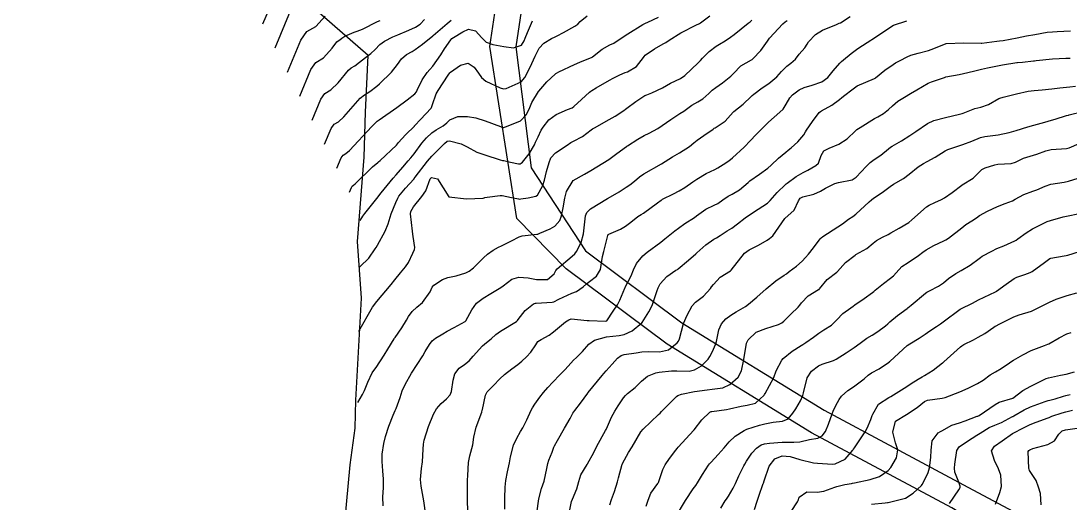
# Model space of a CAD drawing. Header units: metres. Extents: x 307586 to 320046, y 7427249 to 7434250.
# Drawn here: x 319099.4 to 319218, y 7427565.2 to 7427619.6 of the extents above; entities that cross this region are included whole.
import ezdxf

# ---------------------------------------------------------------- set-up
doc = ezdxf.new("R2010")
doc.units = ezdxf.units.M
doc.header["$MEASUREMENT"] = 0
for name, color, linetype in [('Area', 45, 'Continuous'), ('Curvas de Nivel 1m', 11, 'Continuous'), ('Curvas de Nivel 5m', 15, 'Continuous'), ('Vias Secundárias', 230, 'Continuous')]:
    doc.layers.add(name, color=color, linetype=linetype)

msp = doc.modelspace()

# ---------------------------------------------------------------- linework, layer by layer
at = {"layer": 'Area'}
msp.add_polyline3d([(319139.44, 7427465.35, 849.52), (319138.67, 7427473.08, 847.02), (319138.58, 7427475.41, 846.11), (319138.22, 7427482.55, 844.03), (319137.98, 7427487.25, 842.47), (319137.3, 7427496.83, 842.06), (319136.06, 7427514.93, 836.8), (319135.82, 7427518.04, 836.03), (319135.47, 7427524.43, 833.85), (319134.72, 7427538.8, 830.86), (319134.42, 7427541.8, 830.4), (319134.77, 7427543.48, 830.56), (319135.13, 7427553.56, 832.86), (319136.63, 7427569.49, 834.08), (319137.17, 7427573.61, 834.06), (319137.25, 7427576.78, 834.16), (319137.89, 7427588.3, 832.59), (319137.43, 7427594.72, 831.4), (319138.2, 7427604.25, 829.44), (319138.36, 7427609.34, 828.3), (319138.64, 7427615.73, 826.75), (319099.41, 7427649.9, 804.02)], dxfattribs=at)
at = {"layer": 'Curvas de Nivel 1m', "flags": 128}
for points, elevation in [([(319126.74, 7427619.3), (319128.77, 7427624.01)], 822), ([(319128.14, 7427616.59), (319129.88, 7427620.79)], 823), ([(319129.54, 7427613.87), (319131.02, 7427617.47), (319131.7, 7427618.44), (319132.74, 7427619.01), (319133.8, 7427620.17)], 824), ([(319136.52, 7427600.29), (319136.75, 7427600.83), (319136.85, 7427600.97), (319137, 7427601.07), (319137.19, 7427601.23), (319139.13, 7427603.15), (319139.74, 7427603.65), (319139.82, 7427603.72), (319139.99, 7427603.88), (319141.84, 7427605.61), (319141.95, 7427605.74), (319142.05, 7427605.85), (319142.89, 7427606.81), (319143.87, 7427607.77), (319143.9, 7427607.8), (319143.93, 7427607.83), (319144.55, 7427608.49), (319145.76, 7427609.8), (319145.81, 7427609.88), (319145.9, 7427610.19), (319146.33, 7427611.4), (319146.55, 7427611.8), (319147.68, 7427613.53), (319147.86, 7427613.78), (319147.94, 7427613.86), (319149.09, 7427614.63), (319149.95, 7427614.89), (319150.62, 7427614.42), (319151.13, 7427613.74), (319151.47, 7427613.27), (319151.93, 7427612.84), (319153.56, 7427612.08), (319153.93, 7427611.98), (319154.23, 7427612.01), (319155.93, 7427612.77), (319156.36, 7427613.25), (319156.57, 7427613.67), (319157.14, 7427614.85), (319157.54, 7427615.67), (319157.67, 7427615.96), (319157.98, 7427616.56), (319158.52, 7427617.12), (319159.38, 7427617.65), (319159.78, 7427617.86), (319160, 7427617.98), (319160.72, 7427618.35), (319162.01, 7427619.04), (319162.33, 7427619.29), (319162.62, 7427619.6), (319163.41, 7427620.21)], 829), ([(319137.67, 7427591.83), (319137.69, 7427591.85), (319137.73, 7427591.9), (319138.72, 7427592.85), (319139.43, 7427593.88), (319139.54, 7427594.05), (319139.71, 7427594.32), (319140.56, 7427595.87), (319140.89, 7427596.71), (319141.26, 7427597.86), (319141.77, 7427599.11), (319142, 7427599.62), (319142.12, 7427599.85), (319142.86, 7427600.76), (319143.8, 7427601.77), (319143.83, 7427601.8), (319143.85, 7427601.83), (319143.96, 7427601.98), (319145.34, 7427603.81), (319145.83, 7427604.36), (319146.57, 7427605.06), (319147.29, 7427605.79), (319147.59, 7427606.04), (319147.85, 7427606.1), (319149.16, 7427605.77), (319149.84, 7427605.43), (319150.92, 7427604.83), (319151.83, 7427604.53), (319153.58, 7427603.96), (319153.82, 7427603.89), (319153.98, 7427603.86), (319154.72, 7427603.7), (319155.65, 7427603.51), (319155.82, 7427603.51), (319155.94, 7427603.56), (319156.08, 7427603.68), (319156.86, 7427604.64), (319157.43, 7427605.66), (319157.56, 7427605.95), (319157.86, 7427606.56), (319158.21, 7427607.31), (319158.41, 7427607.65), (319159.07, 7427608.46), (319159.89, 7427609.06), (319161.19, 7427609.62), (319161.69, 7427609.82), (319161.9, 7427609.96), (319162.76, 7427610.75), (319163.67, 7427611.59), (319163.81, 7427611.71), (319163.92, 7427611.78), (319164.42, 7427612.08), (319165.94, 7427612.97), (319166.32, 7427613.17), (319167.09, 7427613.55), (319167.68, 7427613.81), (319167.95, 7427613.91), (319168.98, 7427614.5), (319169.76, 7427615.52), (319169.84, 7427615.64), (319169.97, 7427615.76), (319171, 7427616.49), (319171.99, 7427617.04), (319172.28, 7427617.2), (319172.68, 7427617.48), (319174, 7427618.3), (319175.75, 7427619.19), (319176.01, 7427619.3), (319176.1, 7427619.36), (319176.2, 7427619.44), (319177.25, 7427620.21)], 831), ([(319140.33, 7427564.84), (319140.32, 7427565.87), (319140.38, 7427566.86), (319140.38, 7427567.87), (319140.32, 7427568.79), (319140.23, 7427569.87), (319140.24, 7427570.69), (319140.43, 7427571.87), (319140.62, 7427572.69), (319140.98, 7427573.86), (319141.48, 7427575.09), (319141.71, 7427575.62), (319141.81, 7427575.85), (319142.25, 7427577.09), (319142.5, 7427577.84), (319142.82, 7427578.54), (319143.53, 7427579.83), (319144.81, 7427581.81), (319145.09, 7427582.27), (319145.57, 7427583.08), (319145.89, 7427583.49), (319146.26, 7427583.79), (319147.07, 7427584.3), (319147.59, 7427584.6), (319148.36, 7427585), (319149.6, 7427585.66), (319149.69, 7427585.76), (319150.37, 7427587), (319150.91, 7427587.74), (319151.64, 7427588.33), (319152.53, 7427588.84), (319153.65, 7427589.5), (319153.91, 7427589.71), (319154.89, 7427590.46), (319155.67, 7427590.7), (319156.73, 7427590.61), (319157.66, 7427590.42), (319158.9, 7427590.41), (319159.67, 7427591.06), (319159.87, 7427591.45), (319160.02, 7427591.63), (319161.7, 7427593.05), (319161.99, 7427593.32), (319162.21, 7427593.6), (319162.72, 7427594.59), (319162.98, 7427595.6), (319163.06, 7427596.27), (319163.21, 7427597.6), (319163.35, 7427598), (319163.76, 7427598.41), (319165.7, 7427599.56), (319165.75, 7427599.59), (319165.77, 7427599.6), (319167, 7427600.33), (319167.79, 7427600.84), (319168.21, 7427601.13), (319168.74, 7427601.53), (319169.32, 7427602.01), (319169.81, 7427602.37), (319171.82, 7427603.49), (319173.04, 7427604.27), (319173.84, 7427604.73), (319174.95, 7427605.45), (319175.45, 7427605.85), (319175.85, 7427606.16), (319176.6, 7427606.69), (319177.63, 7427607.42), (319177.77, 7427607.52), (319177.87, 7427607.57), (319178.98, 7427608.31), (319179.89, 7427609.33), (319179.96, 7427609.4), (319181.04, 7427610.25), (319181.92, 7427611.09), (319182.06, 7427611.23), (319182.22, 7427611.37), (319183.19, 7427612.1), (319183.94, 7427612.57), (319184.84, 7427613.34), (319185.35, 7427613.93), (319185.96, 7427614.53), (319186.42, 7427614.87), (319186.94, 7427615.31), (319187.38, 7427615.9), (319187.99, 7427616.62), (319188.26, 7427617.02), (319188.42, 7427617.3), (319189.19, 7427618.1), (319190.01, 7427618.59), (319191.58, 7427619.26), (319191.88, 7427619.38), (319192.02, 7427619.45), (319193.12, 7427620.15)], 834), ([(319132.33, 7427608.44), (319133.31, 7427610.81), (319133.76, 7427611.45), (319134.43, 7427611.87), (319135.25, 7427612.66), (319136.44, 7427614.1), (319136.74, 7427614.34), (319137.14, 7427614.59), (319137.65, 7427614.98), (319138.35, 7427615.51), (319138.94, 7427615.96), (319139.43, 7427616.43), (319139.98, 7427616.97), (319140.5, 7427617.36), (319141.45, 7427617.86), (319142, 7427618.09), (319143.23, 7427618.61), (319144, 7427618.96), (319144.54, 7427619.29), (319145, 7427619.82)], 826), ([(319133.73, 7427605.72), (319134.46, 7427607.48), (319134.79, 7427607.96), (319135.29, 7427608.26), (319135.9, 7427608.81), (319137.76, 7427610.91), (319138.22, 7427611.29), (319138.84, 7427611.68), (319139.64, 7427612.26), (319139.93, 7427612.53), (319141.27, 7427613.86), (319141.95, 7427614.73), (319142.43, 7427615.38), (319142.99, 7427615.84), (319143.61, 7427616.19), (319143.97, 7427616.41), (319144.78, 7427617.02), (319145.77, 7427617.81), (319145.9, 7427617.91), (319145.99, 7427617.99), (319147.59, 7427619.37), (319148.01, 7427619.73)], 827), ([(319135.12, 7427603.01), (319135.6, 7427604.16), (319135.82, 7427604.47), (319136.14, 7427604.67), (319136.55, 7427605.01), (319139.08, 7427607.73), (319139.66, 7427608.31), (319139.88, 7427608.48), (319141.89, 7427609.85), (319143.04, 7427610.71), (319143.92, 7427611.4), (319144.1, 7427611.64), (319144.19, 7427611.83), (319144.76, 7427613), (319145.33, 7427613.82), (319145.62, 7427614.14), (319145.95, 7427614.54), (319146.85, 7427615.8), (319147.28, 7427616.48), (319147.99, 7427617.52), (319148.11, 7427617.66), (319148.29, 7427617.78), (319149.34, 7427618.43), (319150, 7427618.73), (319150.78, 7427618.53), (319151.49, 7427617.74), (319151.99, 7427617.25), (319152.72, 7427616.98), (319153.98, 7427616.77), (319155.07, 7427616.61), (319155.98, 7427616.9), (319156.27, 7427617.41), (319156.38, 7427617.68), (319156.64, 7427618.32), (319157.22, 7427619.67)], 828), ([(319137.49, 7427576.52), (319137.99, 7427577.41), (319138.23, 7427577.89), (319138.6, 7427578.81), (319139.09, 7427579.88), (319139.27, 7427580.14), (319139.54, 7427580.48), (319140.46, 7427581.87), (319140.86, 7427582.56), (319141.58, 7427583.72), (319141.64, 7427583.8), (319141.68, 7427583.85), (319142.46, 7427584.97), (319142.98, 7427585.84), (319143.21, 7427586.23), (319143.62, 7427586.8), (319144.15, 7427587.3), (319144.78, 7427587.81), (319145.65, 7427589.03), (319145.88, 7427589.57), (319146.07, 7427589.8), (319147.03, 7427590.41), (319147.67, 7427590.65), (319148.61, 7427590.83), (319149.67, 7427591.16), (319150.05, 7427591.38), (319150.56, 7427591.75), (319151.69, 7427592.88), (319152.13, 7427593.29), (319152.76, 7427593.72), (319153.36, 7427594.06), (319153.71, 7427594.24), (319154.83, 7427594.81), (319155.72, 7427595.24), (319156.06, 7427595.34), (319157.72, 7427595.54), (319157.82, 7427595.56), (319158.05, 7427595.66), (319159.23, 7427596.15), (319159.74, 7427596.45), (319160.3, 7427597.08), (319160.49, 7427597.63), (319160.67, 7427598.53), (319160.87, 7427599.62), (319161.05, 7427600.35), (319161.8, 7427601.61), (319163.08, 7427602.33), (319163.81, 7427602.76), (319165.16, 7427603.57), (319165.83, 7427604), (319166.74, 7427604.65), (319167.84, 7427605.45), (319167.89, 7427605.49), (319167.96, 7427605.54), (319169.11, 7427606.27), (319169.86, 7427606.69), (319170.42, 7427606.95), (319171.39, 7427607.5), (319171.88, 7427607.83), (319172.85, 7427608.52), (319173.89, 7427609.17), (319174.31, 7427609.46), (319175.22, 7427610.13), (319175.91, 7427610.51), (319176.49, 7427610.86), (319177.14, 7427611.43), (319177.54, 7427611.81), (319177.93, 7427612.11), (319178.69, 7427612.66), (319179.64, 7427613.4), (319179.8, 7427613.55), (319179.95, 7427613.72), (319180.78, 7427614.57), (319181.97, 7427615.26), (319182.04, 7427615.3), (319182.11, 7427615.37), (319183.02, 7427616.32), (319183.78, 7427617.35), (319183.86, 7427617.49), (319184, 7427617.69), (319185.51, 7427619.33), (319185.79, 7427619.55), (319186.02, 7427619.71)], 833), ([(319137.58, 7427584.58), (319139.15, 7427587.28), (319139.61, 7427587.92), (319139.63, 7427587.94), (319141.23, 7427589.86), (319141.66, 7427590.38), (319142.32, 7427591.19), (319142.87, 7427591.84), (319143.19, 7427592.33), (319143.7, 7427593.39), (319143.88, 7427593.83), (319143.92, 7427594.04), (319143.72, 7427595.3), (319143.67, 7427595.83), (319143.66, 7427595.9), (319143.44, 7427597.83), (319143.48, 7427598.1), (319143.76, 7427598.64), (319144.73, 7427599.82), (319145.16, 7427600.43), (319145.66, 7427601.8), (319145.8, 7427601.94), (319146.47, 7427601.79), (319147.77, 7427599.78), (319149.77, 7427599.54), (319151.65, 7427599.61), (319151.77, 7427599.66), (319151.82, 7427599.68), (319152.08, 7427599.73), (319153.57, 7427599.92), (319153.78, 7427599.91), (319154.85, 7427599.69), (319155.62, 7427599.53), (319155.77, 7427599.52), (319155.91, 7427599.54), (319156.74, 7427599.67), (319157.6, 7427599.84), (319157.78, 7427599.96), (319158.4, 7427601.05), (319158.57, 7427601.65), (319158.82, 7427602.64), (319159.11, 7427603.65), (319159.31, 7427604.16), (319159.83, 7427604.74), (319161.14, 7427605.62), (319161.56, 7427605.9), (319161.85, 7427606.06), (319162.87, 7427606.59), (319163.87, 7427607.32), (319164.02, 7427607.44), (319164.23, 7427607.58), (319165.88, 7427608.49), (319166.57, 7427608.87), (319167.56, 7427609.54), (319167.75, 7427609.69), (319167.9, 7427609.8), (319168.9, 7427610.54), (319169.92, 7427611.2), (319170.13, 7427611.3), (319170.71, 7427611.51), (319171.93, 7427612.1), (319172.81, 7427612.61), (319173.94, 7427613.15), (319174.43, 7427613.46), (319175.96, 7427614.92), (319176.22, 7427615.18), (319176.45, 7427615.44), (319177.2, 7427616.21), (319177.99, 7427616.8), (319178.37, 7427617.03), (319179.01, 7427617.41), (319179.6, 7427617.8), (319180, 7427618.1), (319181.59, 7427619.38), (319181.83, 7427619.55), (319182.02, 7427619.72)], 832), ([(319149.94, 7427563.74), (319149.87, 7427565.23), (319149.88, 7427565.74), (319149.88, 7427567.26), (319149.89, 7427567.75), (319149.9, 7427568.26), (319149.99, 7427569.75), (319150.15, 7427570.48), (319150.48, 7427571.74), (319150.6, 7427572.59), (319150.85, 7427573.74), (319151.48, 7427575.44), (319151.55, 7427575.66), (319151.57, 7427575.73), (319151.89, 7427577.35), (319152.1, 7427577.72), (319152.8, 7427578.43), (319153.53, 7427579.21), (319154.05, 7427579.7), (319154.9, 7427580.33), (319155.55, 7427580.8), (319156.03, 7427581.2), (319156.55, 7427581.67), (319157.03, 7427582.2), (319157.58, 7427583.03), (319157.84, 7427583.4), (319158.21, 7427583.65), (319159.1, 7427584.14), (319159.59, 7427584.52), (319160.95, 7427585.62), (319161.34, 7427585.88), (319161.61, 7427585.97), (319163.4, 7427585.8), (319163.61, 7427585.77), (319165.47, 7427585.7), (319165.61, 7427585.76), (319166.34, 7427586.84), (319166.82, 7427587.55), (319167.11, 7427588.08), (319167.65, 7427589.44), (319167.68, 7427589.51), (319167.7, 7427589.54), (319168.38, 7427590.83), (319168.64, 7427591.53), (319168.97, 7427592.24), (319169.7, 7427593.1), (319170.19, 7427593.51), (319171.71, 7427594.64), (319172.19, 7427595.01), (319172.76, 7427595.48), (319173.29, 7427595.91), (319173.73, 7427596.24), (319174.45, 7427596.75), (319175.54, 7427597.44), (319175.75, 7427597.6), (319176.82, 7427598.38), (319177.77, 7427598.83), (319178.16, 7427599.03), (319178.73, 7427599.41), (319179.35, 7427599.84), (319179.78, 7427600.08), (319180.61, 7427600.57), (319181.58, 7427601.37), (319181.8, 7427601.56), (319182.86, 7427602.31), (319183.82, 7427603.02), (319184.2, 7427603.34), (319185.04, 7427604.12), (319185.85, 7427604.82), (319186.12, 7427605.04), (319186.47, 7427605.31), (319187.2, 7427605.97), (319187.87, 7427606.77), (319188.07, 7427607.1), (319188.2, 7427607.3), (319188.88, 7427608.29), (319189.64, 7427609.28), (319189.76, 7427609.42), (319189.9, 7427609.5), (319191.05, 7427610.12), (319191.92, 7427610.78), (319192.17, 7427611), (319192.52, 7427611.24), (319193.32, 7427611.85), (319193.93, 7427612.3), (319195.87, 7427613.13), (319195.94, 7427613.16), (319195.97, 7427613.18), (319195.99, 7427613.2), (319197.06, 7427614.09), (319197.97, 7427614.72), (319198.25, 7427614.9), (319198.77, 7427615.17), (319199.55, 7427615.6), (319199.98, 7427615.78), (319200.83, 7427616), (319201.98, 7427616.29), (319202.59, 7427616.52), (319203.99, 7427617.11), (319205.99, 7427617.16), (319207.93, 7427617.13), (319207.99, 7427617.13), (319209.69, 7427617.35), (319210, 7427617.38), (319210.4, 7427617.43), (319212, 7427617.74), (319213.05, 7427617.95), (319214, 7427618.13), (319215.4, 7427618.37), (319216.01, 7427618.43), (319216.51, 7427618.46), (319218.02, 7427618.53)], 836), ([(319154.1, 7427564.45), (319154.11, 7427565.7), (319154.13, 7427566.95), (319154.2, 7427567.7), (319154.41, 7427568.7), (319154.61, 7427569.69), (319154.72, 7427570.39), (319155.07, 7427571.69), (319155.45, 7427572.5), (319155.88, 7427573.26), (319156.11, 7427573.67), (319156.57, 7427574.57), (319157.08, 7427575.66), (319157.22, 7427575.93), (319157.49, 7427576.34), (319158.04, 7427577.12), (319158.46, 7427577.65), (319158.96, 7427578.21), (319159.52, 7427578.8), (319160.3, 7427579.63), (319160.9, 7427580.26), (319161.55, 7427580.95), (319161.87, 7427581.29), (319162.19, 7427581.6), (319162.89, 7427582.28), (319163.58, 7427583.1), (319164.22, 7427583.58), (319165.59, 7427583.95), (319167.02, 7427584.11), (319167.59, 7427584.22), (319168.5, 7427584.63), (319169.56, 7427585.52), (319169.58, 7427585.55), (319169.6, 7427585.58), (319170.38, 7427586.75), (319170.76, 7427587.5), (319171.33, 7427589.18), (319171.44, 7427589.49), (319171.51, 7427589.64), (319171.66, 7427589.92), (319172.4, 7427590.75), (319173.44, 7427591.47), (319173.6, 7427591.55), (319173.68, 7427591.61), (319174.84, 7427592.59), (319175.7, 7427593.34), (319175.75, 7427593.39), (319175.8, 7427593.44), (319176.81, 7427594.33), (319177.72, 7427594.97), (319178, 7427595.14), (319178.42, 7427595.41), (319179.22, 7427595.92), (319179.74, 7427596.24), (319180.41, 7427596.72), (319181.26, 7427597.38), (319181.76, 7427597.74), (319182.74, 7427598.39), (319183.77, 7427599.06), (319184.08, 7427599.35), (319184.86, 7427600.26), (319185.8, 7427601.17), (319185.89, 7427601.23), (319185.99, 7427601.32), (319187.04, 7427602.08), (319187.82, 7427602.52), (319188.33, 7427602.78), (319189.26, 7427603.29), (319189.53, 7427603.58), (319189.84, 7427604.44), (319190.15, 7427604.97), (319190.75, 7427605.27), (319191.86, 7427605.71), (319192.77, 7427606.33), (319193.72, 7427607.23), (319193.79, 7427607.31), (319193.87, 7427607.37), (319194.25, 7427607.6), (319195.89, 7427608.6), (319196.27, 7427608.82), (319196.89, 7427609.19), (319197.46, 7427609.63), (319197.91, 7427610.04), (319198.52, 7427610.57), (319199.45, 7427611.16), (319199.75, 7427611.33), (319199.93, 7427611.43), (319200.65, 7427611.87), (319201.94, 7427612.61), (319202.3, 7427612.76), (319203.33, 7427613.12), (319203.79, 7427613.27), (319203.95, 7427613.31), (319205.46, 7427613.58), (319205.95, 7427613.69), (319207.07, 7427613.96), (319207.96, 7427614.18), (319208.66, 7427614.36), (319209.97, 7427614.62), (319210.33, 7427614.67), (319211.97, 7427614.94), (319212.03, 7427614.95), (319212.59, 7427615), (319213.84, 7427615.12), (319213.97, 7427615.14), (319214.15, 7427615.17), (319215.98, 7427615.37), (319217.5, 7427615.43), (319217.98, 7427615.45)], 837), ([(319157.71, 7427564.01), (319157.92, 7427565.65), (319158.24, 7427566.79), (319158.53, 7427567.64), (319158.83, 7427569.07), (319158.94, 7427569.64), (319159.07, 7427570), (319159.43, 7427570.91), (319159.62, 7427571.46), (319159.7, 7427571.64), (319160.03, 7427572.21), (319160.85, 7427573.62), (319161.47, 7427574.72), (319161.79, 7427575.3), (319161.99, 7427575.6), (319162.64, 7427576.45), (319163.47, 7427577.59), (319163.49, 7427577.61), (319163.51, 7427577.64), (319165.11, 7427579.57), (319165.3, 7427579.8), (319165.54, 7427580.09), (319166.24, 7427580.87), (319166.84, 7427581.55), (319167.25, 7427581.85), (319167.57, 7427581.93), (319168.95, 7427582.15), (319169.57, 7427582.24), (319170.35, 7427582.29), (319171.57, 7427582.24), (319172.58, 7427582.47), (319173.58, 7427583.26), (319173.74, 7427583.47), (319173.82, 7427583.7), (319174.27, 7427585.46), (319174.69, 7427586.38), (319175.26, 7427587.45), (319175.64, 7427587.86), (319176.56, 7427588.52), (319177.35, 7427589.42), (319177.47, 7427589.6), (319177.66, 7427589.86), (319178.42, 7427590.67), (319179.59, 7427591.4), (319179.65, 7427591.44), (319179.68, 7427591.47), (319181.17, 7427593.38), (319181.71, 7427593.78), (319182.77, 7427594.3), (319183.73, 7427594.86), (319184.02, 7427595.05), (319184.37, 7427595.34), (319185.75, 7427597.32), (319186.8, 7427598.27), (319187.27, 7427599.31), (319187.48, 7427599.6), (319187.78, 7427599.75), (319189.02, 7427600.05), (319189.79, 7427600.41), (319190.33, 7427600.73), (319191.38, 7427601.26), (319191.8, 7427601.38), (319193.35, 7427601.7), (319193.81, 7427601.97), (319194.93, 7427603.21), (319195.38, 7427603.65), (319195.83, 7427603.97), (319196.58, 7427604.46), (319197.44, 7427605.18), (319197.67, 7427605.37), (319197.86, 7427605.48), (319198.94, 7427606.1), (319199.87, 7427606.7), (319200.56, 7427607.15), (319201.88, 7427608.05), (319202.6, 7427608.41), (319203.89, 7427608.73), (319205.48, 7427609.09), (319205.78, 7427609.19), (319205.9, 7427609.24), (319207.21, 7427609.76), (319207.91, 7427609.91), (319208.77, 7427610.19), (319209.92, 7427610.88), (319210.03, 7427610.93), (319210.41, 7427611.03), (319211.93, 7427611.42), (319213.23, 7427611.69), (319213.93, 7427611.79), (319214.83, 7427611.87), (319215.93, 7427611.97), (319216.81, 7427612.07), (319217.94, 7427612.2), (319218.6, 7427612.27)], 838), ([(319161.35, 7427564.01), (319161.64, 7427565.33), (319161.74, 7427565.61), (319162.22, 7427566.76), (319162.44, 7427567.6), (319162.67, 7427568.33), (319163.41, 7427569.53), (319163.45, 7427569.59), (319164.14, 7427570.88), (319164.51, 7427571.57), (319165.46, 7427573.35), (319165.54, 7427573.48), (319165.57, 7427573.56), (319166.16, 7427574.87), (319166.53, 7427575.55), (319166.91, 7427576.13), (319167.51, 7427577.04), (319167.72, 7427577.32), (319167.97, 7427577.54), (319168.82, 7427578.23), (319169.53, 7427578.95), (319170.22, 7427579.51), (319171.15, 7427579.88), (319171.54, 7427579.94), (319172.93, 7427580.09), (319173.54, 7427580.11), (319174.91, 7427580.08), (319175.54, 7427580.21), (319176.32, 7427580.66), (319177.07, 7427581.42), (319177.26, 7427581.73), (319177.57, 7427582.3), (319177.92, 7427583.08), (319178.02, 7427583.42), (319178.29, 7427584.72), (319178.57, 7427585.41), (319179.06, 7427585.96), (319179.62, 7427586.38), (319180.24, 7427586.77), (319181.28, 7427587.38), (319181.64, 7427587.62), (319182.59, 7427588.41), (319183.65, 7427589.35), (319184.72, 7427590.28), (319185.68, 7427590.93), (319185.92, 7427591.08), (319186.24, 7427591.31), (319187.06, 7427591.94), (319187.69, 7427592.5), (319188.09, 7427592.9), (319188.43, 7427593.29), (319188.99, 7427594.01), (319189.73, 7427595.02), (319189.86, 7427595.15), (319190.03, 7427595.28), (319191.74, 7427596.38), (319192.26, 7427596.73), (319192.95, 7427597.24), (319193.43, 7427597.56), (319193.76, 7427597.81), (319195.29, 7427599.21), (319195.54, 7427599.44), (319195.78, 7427599.61), (319196.74, 7427600.24), (319197.8, 7427601.04), (319197.89, 7427601.09), (319198.03, 7427601.18), (319199.14, 7427601.84), (319199.81, 7427602.34), (319200.83, 7427603.14), (319201.42, 7427603.55), (319201.83, 7427603.77), (319202.73, 7427604.23), (319203.85, 7427604.96), (319203.94, 7427605.02), (319204.16, 7427605.11), (319205.86, 7427605.69), (319206.86, 7427606.07), (319207.87, 7427606.48), (319208.33, 7427606.59), (319209.87, 7427606.76), (319211.09, 7427607.02), (319211.88, 7427607.27), (319213.2, 7427607.67), (319213.88, 7427607.85), (319215.12, 7427608.21), (319215.89, 7427608.44), (319216.3, 7427608.55), (319217.58, 7427608.94), (319217.82, 7427609.01), (319217.89, 7427609.03), (319219.42, 7427609.41)], 839), ([(319170.05, 7427564.81), (319170.29, 7427565.5), (319170.6, 7427566.27), (319171.39, 7427567.37), (319171.44, 7427567.44), (319171.47, 7427567.49), (319171.95, 7427568.94), (319172.21, 7427569.48), (319172.69, 7427570.21), (319173.44, 7427571.13), (319173.58, 7427571.33), (319173.68, 7427571.47), (319175.46, 7427573.39), (319175.49, 7427573.42), (319175.51, 7427573.44), (319176.35, 7427574.56), (319177.27, 7427575.42), (319177.4, 7427575.5), (319177.48, 7427575.52), (319179.16, 7427575.74), (319179.49, 7427575.79), (319180.79, 7427576.09), (319181.5, 7427576.21), (319182.42, 7427576.44), (319183.39, 7427577.35), (319183.44, 7427577.42), (319183.51, 7427577.52), (319184.49, 7427579.34), (319184.77, 7427580.1), (319185.4, 7427581.32), (319185.56, 7427581.5), (319186.56, 7427582.32), (319187.58, 7427582.97), (319187.79, 7427583.09), (319188.1, 7427583.29), (319188.98, 7427583.9), (319189.6, 7427584.35), (319190.16, 7427584.72), (319191, 7427585.26), (319191.62, 7427585.85), (319192.3, 7427586.57), (319193.19, 7427587.23), (319193.45, 7427587.42), (319193.64, 7427587.55), (319194.69, 7427588.26), (319195.65, 7427588.94), (319195.8, 7427589.05), (319195.97, 7427589.2), (319196.88, 7427589.98), (319197.67, 7427590.58), (319198.02, 7427590.84), (319198.34, 7427591.17), (319198.97, 7427591.88), (319199.69, 7427592.36), (319200.85, 7427593.14), (319201.34, 7427593.51), (319201.71, 7427593.76), (319202.59, 7427594.25), (319203.73, 7427594.8), (319203.94, 7427594.9), (319204.24, 7427595.1), (319205.74, 7427596.28), (319206.21, 7427596.62), (319206.89, 7427597.07), (319207.41, 7427597.41), (319207.76, 7427597.64), (319208.66, 7427598.15), (319209.77, 7427598.69), (319210.65, 7427599.03), (319211.47, 7427599.32), (319211.78, 7427599.49), (319212.75, 7427600.04), (319213.79, 7427600.39), (319214.24, 7427600.54), (319215.16, 7427600.97), (319215.81, 7427601.18), (319217.31, 7427601.44), (319217.81, 7427601.55), (319218.88, 7427601.86)], 841), ([(319173.34, 7427563.47), (319174.51, 7427565.45), (319175.38, 7427566.76), (319175.68, 7427567.15), (319175.88, 7427567.44), (319176.45, 7427568.38), (319177.11, 7427569.42), (319177.24, 7427569.59), (319177.42, 7427569.78), (319178.2, 7427570.64), (319178.87, 7427571.4), (319179.45, 7427572.07), (319180.12, 7427572.72), (319181.16, 7427573.37), (319181.46, 7427573.5), (319182.87, 7427573.95), (319183.47, 7427574.1), (319184.43, 7427574.29), (319185.47, 7427574.4), (319186.1, 7427574.69), (319186.64, 7427575.31), (319186.99, 7427575.8), (319187.5, 7427576.7), (319187.76, 7427577.3), (319187.84, 7427577.62), (319188.27, 7427579.29), (319188.76, 7427580.07), (319189.55, 7427580.68), (319189.97, 7427580.86), (319191.23, 7427581.26), (319191.56, 7427581.42), (319192.68, 7427582.13), (319193.58, 7427582.73), (319194.25, 7427583.22), (319195.01, 7427583.79), (319195.6, 7427584.12), (319196.27, 7427584.53), (319197.12, 7427585.18), (319197.38, 7427585.41), (319197.62, 7427585.62), (319198.46, 7427586.34), (319199.57, 7427587.16), (319199.6, 7427587.19), (319199.63, 7427587.22), (319200.03, 7427587.54), (319201.65, 7427588.89), (319201.8, 7427588.98), (319202.11, 7427589.13), (319203.12, 7427589.65), (319203.67, 7427590.06), (319204.24, 7427590.54), (319205.08, 7427591.09), (319205.69, 7427591.43), (319206.7, 7427592.06), (319207.7, 7427592.81), (319207.84, 7427592.92), (319208.06, 7427593.06), (319209.12, 7427593.64), (319209.72, 7427593.92), (319210.51, 7427594.24), (319211.73, 7427594.78), (319211.87, 7427594.87), (319212.07, 7427595.01), (319213.03, 7427595.71), (319213.74, 7427596.14), (319215.4, 7427596.97), (319215.75, 7427597.1), (319217.21, 7427597.5), (319217.76, 7427597.61), (319218.86, 7427597.83)], 842), ([(319178.52, 7427564.57), (319179.01, 7427565.4), (319179.15, 7427565.61), (319179.37, 7427565.93), (319179.92, 7427566.85), (319180.16, 7427567.38), (319180.54, 7427568.24), (319181.12, 7427569.37), (319181.23, 7427569.56), (319181.42, 7427569.88), (319182, 7427570.8), (319182.52, 7427571.36), (319183.07, 7427571.73), (319183.45, 7427571.84), (319184.02, 7427571.91), (319185.45, 7427572.05), (319186.74, 7427572.02), (319187.45, 7427572.08), (319188.52, 7427572.35), (319189.46, 7427572.5), (319189.97, 7427572.75), (319190.32, 7427573.26), (319190.67, 7427574.06), (319191.1, 7427575.25), (319191.2, 7427575.55), (319191.5, 7427576.18), (319191.89, 7427576.87), (319192.16, 7427577.24), (319192.88, 7427577.88), (319193.52, 7427578.31), (319194.7, 7427579.21), (319195.15, 7427579.6), (319195.54, 7427579.86), (319196.4, 7427580.34), (319197.56, 7427581.13), (319197.59, 7427581.15), (319197.63, 7427581.18), (319199.58, 7427582.95), (319199.86, 7427583.16), (319200.93, 7427583.8), (319201.6, 7427584.24), (319202.12, 7427584.61), (319202.87, 7427585.12), (319203.32, 7427585.41), (319203.62, 7427585.62), (319205.57, 7427587.08), (319205.63, 7427587.12), (319206.96, 7427587.75), (319207.64, 7427588.11), (319208.27, 7427588.44), (319209.56, 7427589.04), (319209.62, 7427589.07), (319209.65, 7427589.09), (319210.77, 7427589.91), (319211.68, 7427590.55), (319211.98, 7427590.7), (319212.88, 7427591), (319213.47, 7427591.21), (319213.69, 7427591.33), (319215.08, 7427592.36), (319215.7, 7427592.8), (319215.82, 7427592.85), (319216.45, 7427592.95), (319217.53, 7427593.12), (319217.71, 7427593.16), (319219.06, 7427593.57)], 843), ([(319182.31, 7427564.41), (319182.61, 7427565.36), (319182.79, 7427565.94), (319183.31, 7427567.35), (319183.33, 7427567.42), (319183.4, 7427567.65), (319183.97, 7427569.34), (319184.6, 7427570.16), (319185.43, 7427570.51), (319186.33, 7427570.41), (319187.42, 7427570.09), (319188.98, 7427569.71), (319189.42, 7427569.65), (319191.12, 7427569.55), (319191.42, 7427569.58), (319192.55, 7427570.11), (319193.44, 7427571.15), (319193.47, 7427571.2), (319193.49, 7427571.23), (319193.6, 7427571.38), (319194.82, 7427573.21), (319195.05, 7427573.63), (319195.48, 7427574.6), (319195.63, 7427575.06), (319195.67, 7427575.2), (319196.34, 7427576.35), (319197.51, 7427577.09), (319197.71, 7427577.18), (319199.52, 7427578.32), (319200.02, 7427578.66), (319200.82, 7427579.14), (319201.26, 7427579.41), (319201.54, 7427579.57), (319202.51, 7427580.16), (319203.56, 7427581), (319203.62, 7427581.05), (319203.7, 7427581.11), (319205.58, 7427582.81), (319205.73, 7427582.93), (319205.96, 7427583.08), (319207.05, 7427583.6), (319207.6, 7427583.89), (319208.33, 7427584.32), (319209.37, 7427585.04), (319209.52, 7427585.13), (319209.61, 7427585.19), (319209.96, 7427585.38), (319211.62, 7427586.2), (319212.21, 7427586.42), (319213.63, 7427586.86), (319213.94, 7427586.99), (319215.64, 7427587.86), (319216.4, 7427588.2), (319217.65, 7427588.6), (319218.75, 7427588.93)], 844), ([(319195.54, 7427565.03), (319197.08, 7427565.18), (319197.35, 7427565.21), (319197.37, 7427565.21), (319197.42, 7427565.23), (319199.38, 7427565.7), (319200.26, 7427566.26), (319201.17, 7427567.13), (319201.27, 7427567.26), (319201.4, 7427567.5), (319201.93, 7427568.6), (319202.08, 7427569.12), (319202.25, 7427570.3), (319202.28, 7427571.12), (319202.4, 7427572.17), (319203.06, 7427573.11), (319203.32, 7427573.25), (319203.47, 7427573.33), (319204.63, 7427573.94), (319205.48, 7427574.23), (319206.11, 7427574.44), (319207.49, 7427574.97), (319207.56, 7427574.99), (319207.69, 7427575.06), (319209.51, 7427576.3), (319209.98, 7427576.55), (319211.51, 7427577.01), (319212.66, 7427577.87), (319213.53, 7427578.35), (319214.76, 7427578.97), (319215.27, 7427579.23), (319215.54, 7427579.31), (319216.89, 7427579.6), (319217.54, 7427579.74), (319218.48, 7427580)], 846), ([(319204.36, 7427565.1), (319205.39, 7427566.66), (319205.54, 7427566.93), (319205.57, 7427567.08), (319205.4, 7427567.5), (319204.95, 7427568.63), (319204.93, 7427569.09), (319204.96, 7427569.54), (319205.18, 7427571.08), (319205.45, 7427571.51), (319206.37, 7427572.15), (319207.46, 7427572.82), (319207.81, 7427573.05), (319208.83, 7427573.69), (319209.48, 7427573.97), (319210.23, 7427574.27), (319211.49, 7427574.92), (319211.55, 7427574.95), (319211.64, 7427575.01), (319212.79, 7427575.71), (319213.5, 7427576.03), (319215.16, 7427576.62), (319215.51, 7427576.73), (319215.69, 7427576.78), (319216.3, 7427576.95), (319217.22, 7427577.23), (319217.52, 7427577.3), (319218, 7427577.41)], 847), ([(319209.54, 7427565.03), (319210.06, 7427566.35), (319210.22, 7427567.02), (319210.14, 7427568.29), (319209.9, 7427569.03), (319209.43, 7427569.95), (319209.1, 7427571.04), (319209.45, 7427571.57), (319210.3, 7427572.18), (319211.46, 7427573.01), (319212.78, 7427573.69), (319213.48, 7427574.05), (319214.15, 7427574.31), (319215.49, 7427574.77), (319215.62, 7427574.83), (319215.93, 7427574.96), (319217.1, 7427575.34), (319217.5, 7427575.47), (319218.24, 7427575.66)], 848), ([(319214.71, 7427564.97), (319214.63, 7427566.22), (319214.43, 7427566.97), (319214.13, 7427567.71), (319213.41, 7427568.84), (319213.35, 7427568.99), (319213.33, 7427569.08), (319213.26, 7427570.99), (319213.33, 7427571.11), (319213.44, 7427571.18), (319213.79, 7427571.33), (319215.45, 7427571.79), (319216.23, 7427572.18), (319216.7, 7427572.95), (319217.09, 7427573.32), (319217.47, 7427573.44), (319218.79, 7427573.61)], 849)]:
    msp.add_lwpolyline(points, dxfattribs=dict(at, elevation=elevation))
at = {"layer": 'Curvas de Nivel 5m', "flags": 128}
for points, elevation in [([(319130.93, 7427611.15), (319132.17, 7427614.14), (319132.73, 7427614.95), (319133.58, 7427615.46), (319134.59, 7427616.56), (319135.12, 7427617.28), (319135.26, 7427617.39), (319135.44, 7427617.51), (319135.68, 7427617.68), (319136.01, 7427617.91), (319137.07, 7427618.37), (319137.42, 7427618.49), (319138, 7427618.72), (319139.7, 7427619.58), (319140.01, 7427619.69)], 825), ([(319137.74, 7427597.1), (319138.05, 7427597.59), (319138.27, 7427597.89), (319139.77, 7427599.76), (319139.86, 7427599.88), (319140.13, 7427600.23), (319141.47, 7427601.86), (319141.81, 7427602.25), (319142.55, 7427603.11), (319143.18, 7427603.84), (319143.47, 7427604.19), (319143.83, 7427604.62), (319144.73, 7427605.82), (319145.24, 7427606.43), (319145.86, 7427607), (319146.34, 7427607.32), (319147.13, 7427607.79), (319147.54, 7427608.12), (319147.88, 7427608.47), (319148.79, 7427608.86), (319149.88, 7427608.86), (319150.82, 7427608.68), (319151.88, 7427608.35), (319153.6, 7427607.71), (319153.87, 7427607.62), (319153.96, 7427607.62), (319154.3, 7427607.7), (319155.88, 7427608.36), (319156.52, 7427609.04), (319156.83, 7427609.67), (319157.16, 7427610.41), (319157.89, 7427611.66), (319157.9, 7427611.68), (319157.92, 7427611.72), (319158.84, 7427612.75), (319159.77, 7427613.64), (319159.87, 7427613.72), (319159.94, 7427613.76), (319160.2, 7427613.89), (319161.95, 7427614.72), (319162.56, 7427615), (319163.96, 7427615.56), (319164.01, 7427615.59), (319165.09, 7427616.46), (319165.98, 7427616.93), (319166.4, 7427617.14), (319167.02, 7427617.55), (319168, 7427618.19), (319169.71, 7427619.23), (319170.01, 7427619.4), (319170.27, 7427619.52), (319171.46, 7427620.06)], 830), ([(319145.15, 7427563.8), (319144.95, 7427565.4), (319144.86, 7427565.81), (319144.62, 7427567.05), (319144.57, 7427567.81), (319144.67, 7427569.08), (319144.77, 7427569.81), (319144.88, 7427571.26), (319144.91, 7427571.81), (319144.99, 7427572.26), (319145.46, 7427573.8), (319146.05, 7427575.22), (319146.36, 7427575.79), (319146.88, 7427576.4), (319147.5, 7427576.95), (319147.9, 7427577.38), (319148.06, 7427577.77), (319148.24, 7427579.06), (319148.44, 7427579.77), (319148.92, 7427580.39), (319149.55, 7427580.83), (319150.08, 7427581.23), (319150.53, 7427581.75), (319151.57, 7427582.91), (319152.02, 7427583.29), (319152.56, 7427583.72), (319153.09, 7427584.21), (319153.59, 7427584.58), (319155.41, 7427585.68), (319155.52, 7427585.77), (319155.61, 7427585.9), (319156.39, 7427586.9), (319157.34, 7427587.66), (319157.55, 7427587.75), (319157.63, 7427587.76), (319159.43, 7427587.85), (319159.64, 7427587.9), (319160.2, 7427588.19), (319161.65, 7427588.87), (319162.2, 7427589.06), (319162.94, 7427589.6), (319163.31, 7427589.94), (319163.66, 7427590.18), (319164.46, 7427590.79), (319164.91, 7427591.57), (319165.15, 7427593.03), (319165.27, 7427593.57), (319165.72, 7427595.39), (319165.77, 7427595.51), (319165.85, 7427595.56), (319167.17, 7427596.11), (319167.74, 7427596.45), (319168.35, 7427596.92), (319169.13, 7427597.53), (319169.51, 7427597.77), (319169.76, 7427597.92), (319171.35, 7427599.08), (319171.77, 7427599.38), (319171.83, 7427599.43), (319171.93, 7427599.49), (319173.15, 7427600.11), (319173.79, 7427600.43), (319174.44, 7427600.82), (319175.35, 7427601.45), (319175.81, 7427601.78), (319176.84, 7427602.41), (319177.82, 7427602.87), (319178.18, 7427603.06), (319178.76, 7427603.41), (319179.4, 7427603.83), (319179.83, 7427604.17), (319181.13, 7427605.38), (319181.86, 7427606.14), (319182.46, 7427606.77), (319183.07, 7427607.36), (319183.46, 7427607.77), (319183.88, 7427608.22), (319185.17, 7427609.33), (319185.54, 7427609.68), (319185.91, 7427610.23), (319186.29, 7427610.95), (319186.6, 7427611.31), (319187.38, 7427611.86), (319187.93, 7427612.12), (319188.84, 7427612.39), (319189.94, 7427612.76), (319190.6, 7427613.27), (319191.19, 7427614.02), (319191.97, 7427614.89), (319192.16, 7427615.06), (319192.39, 7427615.25), (319193.25, 7427615.97), (319193.99, 7427616.52), (319195.05, 7427617.21), (319196, 7427617.83), (319196.82, 7427618.38), (319198.01, 7427619.18), (319199.54, 7427619.65)], 835), ([(319165.95, 7427564.96), (319166.14, 7427565.55), (319166.48, 7427566.45), (319166.82, 7427567.55), (319166.94, 7427568.01), (319167.37, 7427569.54), (319167.39, 7427569.57), (319167.41, 7427569.63), (319168.09, 7427570.87), (319168.47, 7427571.52), (319169.46, 7427573.19), (319169.72, 7427573.52), (319171.48, 7427575.18), (319171.65, 7427575.32), (319171.82, 7427575.49), (319172.63, 7427576.34), (319173.51, 7427577.2), (319173.66, 7427577.31), (319174.05, 7427577.46), (319175.52, 7427577.76), (319176.98, 7427577.96), (319177.52, 7427578.01), (319178.74, 7427578.19), (319179.52, 7427578.56), (319180.45, 7427579.39), (319180.83, 7427580.09), (319181.09, 7427581.38), (319181.42, 7427583.21), (319181.47, 7427583.37), (319181.59, 7427583.6), (319182.49, 7427584.47), (319183.6, 7427584.88), (319185.01, 7427585.33), (319185.4, 7427585.53), (319185.61, 7427585.7), (319186.42, 7427586.51), (319187.25, 7427587.3), (319187.43, 7427587.51), (319187.64, 7427587.8), (319188.36, 7427588.58), (319189.56, 7427589.28), (319189.62, 7427589.31), (319189.65, 7427589.35), (319190.52, 7427590.41), (319191.6, 7427591.25), (319191.68, 7427591.32), (319192.6, 7427592.34), (319193.7, 7427593.19), (319193.78, 7427593.23), (319195, 7427593.92), (319195.72, 7427594.51), (319196.1, 7427594.82), (319196.77, 7427595.19), (319197.41, 7427595.51), (319197.74, 7427595.69), (319198.68, 7427596.23), (319199.75, 7427596.88), (319200.11, 7427597.15), (319201.77, 7427598.65), (319202.06, 7427598.84), (319202.7, 7427599.12), (319203.44, 7427599.45), (319203.78, 7427599.64), (319204.64, 7427600.24), (319205.73, 7427601.08), (319205.8, 7427601.13), (319207.01, 7427601.87), (319207.82, 7427602.68), (319208.01, 7427602.87), (319208.4, 7427603.05), (319209.48, 7427603.39), (319209.83, 7427603.44), (319211.31, 7427603.54), (319211.83, 7427603.7), (319212.73, 7427604.12), (319213.85, 7427604.48), (319214.23, 7427604.6), (319215.25, 7427604.97), (319215.85, 7427605.1), (319217.57, 7427605.23), (319217.86, 7427605.29), (319218.99, 7427605.8)], 840), ([(319186.46, 7427564.2), (319187.17, 7427565.3), (319187.23, 7427565.43), (319187.37, 7427565.83), (319188.23, 7427566.43), (319189.38, 7427566.4), (319190.14, 7427566.51), (319191.39, 7427566.96), (319191.61, 7427567.03), (319192.51, 7427567.24), (319193.27, 7427567.36), (319193.39, 7427567.39), (319193.62, 7427567.46), (319195.4, 7427567.8), (319196.43, 7427568.16), (319197.41, 7427568.82), (319197.73, 7427569.18), (319198.35, 7427570.25), (319198.5, 7427571.16), (319198.25, 7427571.97), (319197.96, 7427573.17), (319198.24, 7427574.41), (319199.49, 7427575.15), (319200.69, 7427575.95), (319201.51, 7427576.62), (319201.85, 7427576.79), (319203.51, 7427577.02), (319203.85, 7427577.1), (319205.52, 7427577.71), (319206.47, 7427578.13), (319207.53, 7427578.66), (319208.15, 7427579.05), (319208.95, 7427579.63), (319209.55, 7427579.99), (319210.2, 7427580.38), (319211.14, 7427581.01), (319211.39, 7427581.19), (319211.57, 7427581.31), (319212.65, 7427581.92), (319213.58, 7427582.39), (319215.09, 7427582.97), (319215.45, 7427583.1), (319215.59, 7427583.17), (319216.73, 7427583.82), (319217.6, 7427584.27), (319218.1, 7427584.44)], 845)]:
    msp.add_lwpolyline(points, dxfattribs=dict(at, elevation=elevation))
at = {"layer": 'Vias Secundárias'}
for points in [[(319150.81, 7427400.16), (319153.94, 7427417.09), (319157.05, 7427424.3), (319164.75, 7427438.79), (319174.57, 7427455.56), (319186.59, 7427473.88), (319194.37, 7427502.28), (319209.55, 7427541.76), (319212.28, 7427559.93), (319204.63, 7427564.6), (319188.74, 7427573.11), (319172.45, 7427583.1), (319161.04, 7427591.62), (319155.44, 7427597.31), (319152.41, 7427616.75), (319154.2, 7427628.85)], [(319150.81, 7427400.16), (319153.94, 7427417.09), (319157.05, 7427424.3), (319164.75, 7427438.79), (319174.57, 7427455.56), (319186.59, 7427473.88), (319194.37, 7427502.28), (319209.55, 7427541.76), (319212.28, 7427559.93), (319204.63, 7427564.6), (319188.74, 7427573.11), (319172.45, 7427583.1), (319161.04, 7427591.62), (319155.44, 7427597.31), (319152.41, 7427616.75), (319154.2, 7427628.85)], [(319157.07, 7427628.31), (319155.35, 7427616.72), (319157.07, 7427603.04), (319163.2, 7427593.65), (319174.09, 7427585.52), (319190.19, 7427575.64), (319205.95, 7427567.2), (319217.07, 7427561.27), (319213.66, 7427539.22), (319200.39, 7427501.06), (319193.18, 7427474.05), (319179.9, 7427451.86), (319169.93, 7427436.22), (319162.76, 7427422.01), (319159.32, 7427415.75), (319157.06, 7427406.59), (319156.73, 7427398.56), (319157.55, 7427393.15), (319161.81, 7427385.63)], [(319157.07, 7427628.31), (319155.35, 7427616.72), (319157.07, 7427603.04), (319163.2, 7427593.65), (319174.09, 7427585.52), (319190.19, 7427575.64), (319205.95, 7427567.2), (319217.07, 7427561.27), (319213.66, 7427539.22), (319200.39, 7427501.06), (319193.18, 7427474.05), (319179.9, 7427451.86), (319169.93, 7427436.22), (319162.76, 7427422.01), (319159.32, 7427415.75), (319157.06, 7427406.59), (319156.73, 7427398.56), (319157.55, 7427393.15), (319161.81, 7427385.63)]]:
    msp.add_lwpolyline(points, dxfattribs=at)

doc.saveas('drawing.dxf')
